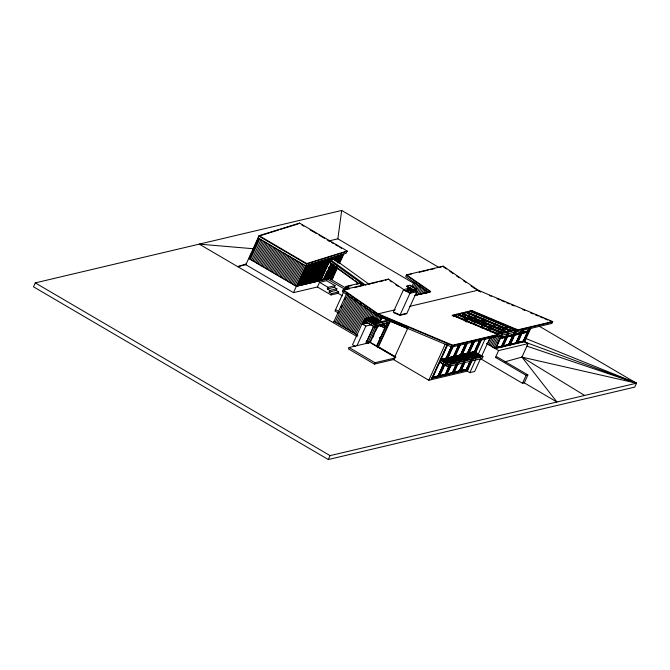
<?xml version="1.0" encoding="UTF-8"?>
<svg xmlns="http://www.w3.org/2000/svg" width="670" height="670" viewBox="0 0 670 670"><rect width="100%" height="100%" fill="white"/><g stroke="black" fill="none" stroke-linecap="round" stroke-linejoin="round"><path stroke-width="1" d="M442.552 361.172L448.959 359.949L442.552 361.163L442.92 361.373M445.743 365.343L445.96 363.165L451.999 361.725L452.166 363.978M455.851 358.023L449.026 359.782L456.211 358.232L456.077 359.69M444.26 362.16L450.299 360.728L450.466 362.981M457.417 360.468L457.551 359.019L450.726 360.778L457.92 359.229L457.778 360.686M451.999 361.733L445.944 363.308M459.252 360.016L452.426 361.775L459.62 360.226L459.411 362.411M462.744 357.814L462.886 356.356L456.278 358.065L463.246 356.566L463.112 358.023M464.586 357.353L457.979 359.061L464.946 357.562L464.812 359.019M466.153 359.807L466.286 358.349L459.679 360.058L466.655 358.559L466.513 360.016M469.921 354.69L463.313 356.398L470.281 354.907L470.139 356.365M471.479 357.144L471.621 355.686L465.014 357.395L471.981 355.904L471.847 357.361M473.321 356.683L466.714 358.391L473.682 356.901L473.472 359.087M476.261 354.614L476.404 353.157L470.357 354.589M476.63 354.832L476.764 353.375L470.725 354.798M478.33 355.829L478.472 354.371L472.425 355.795M479.955 357.554L480.172 355.368L474.125 356.792M413.491 283.15L337.856 238.83L341.692 210.455L35.284 282.891L33.5 286.81L328.308 459.545L634.716 387.109L636.5 383.19L539.132 326.139M327.128 271.409L327.504 271.141M246.225 263.888L237.708 266.652L245.84 264.734L259.081 235.672L299.532 223.093L347.161 250.999L346.122 253.285L305.679 265.856L258.042 237.951L258.503 237.808M249.14 258.344L251.694 252.741M252.548 250.873L258.076 238.738M249.55 258.947L258.896 238.445M250.404 259.441L259.742 238.947M251.677 260.186L261.024 239.692M252.959 260.94L262.297 240.438M254.232 261.685L263.57 241.192M255.505 262.431L264.851 241.937M256.786 263.176L266.124 242.682M258.059 263.93L267.397 243.428M259.332 264.675L268.678 244.181M260.613 265.421L269.951 244.927M261.886 266.166L271.224 245.672M263.159 266.92L272.506 246.426M264.441 267.665L273.779 247.171M265.714 268.41L275.052 247.917M266.987 269.156L276.333 248.662M268.268 269.909L277.606 249.416M269.541 270.655L278.879 250.161M270.814 271.4L280.161 250.907M272.095 272.154L281.434 251.652M273.368 272.899L282.707 252.406M274.641 273.645L283.988 253.151M275.923 274.39L285.261 253.897M299.322 223.546L299.532 223.093M277.196 275.144L286.534 254.642M278.469 275.889L287.815 255.396M279.75 276.635L289.088 256.141M281.023 277.38L290.361 256.886M282.305 278.134L291.643 257.632M283.578 278.879L292.916 258.385M284.851 279.625L294.189 259.131M286.132 280.37L295.47 259.876M287.405 281.124L296.743 260.622M288.678 281.869L298.016 261.375M289.959 282.614L299.297 262.121M291.232 283.36L300.57 262.866M292.505 284.113L301.843 263.62M293.787 284.859L303.125 264.365M295.06 285.604L304.398 265.111M245.84 264.734L293.468 292.639L306.718 263.578L347.161 250.999M296.776 286.249L306.131 265.714M297.43 286.09L306.818 265.504M298.091 285.939L307.505 265.286M298.753 285.78L308.192 265.077M299.415 285.629L308.87 264.868M300.068 285.47L309.557 264.65M300.729 285.311L310.243 264.441M301.391 285.16L310.93 264.223M302.053 285.001L311.617 264.014M302.706 284.851L312.304 263.796M303.368 284.691L312.991 263.586M304.029 284.532L313.669 263.369M304.691 284.382L314.356 263.159M305.344 284.222L315.042 262.941M306.006 284.063L315.729 262.732M306.667 283.913L316.416 262.523M307.329 283.753L317.103 262.305M307.982 283.603L317.789 262.096M308.644 283.444L318.468 261.878M309.305 283.284L319.154 261.668M309.959 283.134L319.841 261.451M310.62 282.974L320.528 261.241M311.282 282.824L321.215 261.024M311.944 282.665L321.901 260.814M312.597 282.505L322.588 260.597M313.259 282.355L323.267 260.387M313.92 282.196L323.953 260.178M314.582 282.036L324.64 259.96M315.235 281.886L325.327 259.751M315.897 281.727L326.014 259.533M316.558 281.576L326.7 259.323M317.22 281.417L327.387 259.106M317.873 281.258L328.066 258.896M318.535 281.107L328.752 258.679M319.196 280.948L329.439 258.469M319.858 280.797L330.126 258.252M322.463 275.604L325.059 269.918M325.922 268.025L327.647 264.24M293.468 292.639L317.429 286.978L319.548 282.33L326.583 280.663L335.084 285.646L334.338 287.288L327.303 288.954L328.049 287.313L335.084 285.646M320.511 280.638L330.812 258.042M320.729 280.588L328.937 262.59M358.735 283.804L329.037 262.364L330.285 259.633L333.802 258.804L369.43 284.532M329.037 262.364L331.499 257.833M331.374 259.382L332.178 257.615M332.052 259.198L332.864 257.406M323.828 278.31L326.851 271.677M328.149 268.838L329.012 266.945M332.312 259.91L333.551 257.188M331.164 263.411L323.828 279.507L320.31 280.336M332.982 259.734L334.238 256.978M331.583 263.653L324.247 279.75L322.974 279.005M324.473 279.7L331.575 264.106M334.087 258.595L334.925 256.761M325.126 279.549L332.253 263.905M334.355 259.307L335.611 256.551M325.788 279.39L332.513 264.633M334.615 260.027L336.298 256.334M326.449 279.231L333.191 264.441M334.874 260.747L336.977 256.124M327.111 279.08L333.442 265.178M335.553 260.546L337.663 255.907M326.583 280.663L327.328 279.03L345.125 289.457M327.764 278.921L334.121 264.985M335.812 261.275L338.35 255.697M328.426 278.77L334.372 265.73M336.491 261.074L339.037 255.488M329.087 278.611L334.615 266.476M336.742 261.803L339.724 255.27M329.749 278.452L335.293 266.291M337.42 261.61L340.41 255.061M330.402 278.301L335.963 266.099M337.672 262.347L341.097 254.843M331.064 278.142L336.206 266.861M337.923 263.092L341.775 254.634M331.725 277.983L336.876 266.677M338.601 262.9L342.462 254.416M332.387 277.832L337.119 267.439M339.271 262.707L343.149 254.206M337.362 268.201L332.295 279.315L330.536 279.733M339.514 263.469L343.836 253.989M329.112 292.087L329.858 290.445L336.893 288.787L336.139 290.428L329.112 292.087L331.658 293.586L338.693 291.919L338.074 293.284L331.039 294.951L317.429 286.978M331.039 294.951L331.658 293.586M404.37 290.035L388.525 279.114L343.241 289.817L342.412 291.643L377.26 315.662L451.873 347.052L551.879 323.401L552.716 321.583L478.104 290.202L443.255 266.174L406.548 274.851L405.719 276.668L428.239 292.204M343.643 291.936L334.958 310.981L338.417 313.007M344.489 290.068L346.172 286.392L359.798 283.167L363.249 285.194M333.392 322.722L346.75 293.41M341.047 307.228L341.893 305.369M344.439 299.775L345.284 297.916M335.293 322.103L347.981 294.256M336.566 322.848L348.794 296.023M337.847 323.593L349.991 296.952M339.121 324.347L351.222 297.79M340.394 325.092L352.889 297.681M359.798 283.167L356.666 284.315M341.675 325.838L353.693 299.465M342.948 326.583L355.351 299.364M344.221 327.337L356.591 300.21M345.502 328.082L357.395 301.977M346.775 328.828L358.626 302.815M348.048 329.573L360.284 302.731M349.33 330.327L361.515 303.569M350.603 331.072L362.294 305.428M351.876 331.817L363.525 306.265M353.157 332.571L365.192 306.156M354.43 333.317L365.996 307.94M370.493 342.454L349.062 347.521L348.442 348.894L374.388 364.086L394.479 359.338M355.703 334.062L367.654 307.84M368.466 309.615L352.529 344.774L355.586 346.574M362.294 323.769L363.693 320.704L364.329 321.081L362.931 324.146L364.329 321.081M363.341 324.397L364.773 321.131M365.887 318.82L370.125 309.523M364.639 321.851L363.944 323.384L364.581 323.752L365.284 322.22M363.726 323.434L364.363 323.811L365.41 321.508M365.443 323.334L366.289 321.483M367.554 318.702L370.937 311.29M366.724 321.039L367.554 319.213L375.217 323.702M365.485 323.015L366.122 323.392L366.817 321.86M368.048 320.729L368.877 318.903L376.532 323.392M369.647 317.664L372.168 312.128M356.976 345.653L365.904 326.064L371.18 324.816M369.807 320.31L370.636 318.484L377.436 322.479M388.525 279.114L385.3 280.278M371.188 317.823L373.793 312.111M370.242 320.21L371.071 318.384L377.88 322.371M372.863 317.689L375.024 312.949M374.538 317.572L376.255 313.795M375.351 319.339L377.068 315.578M377.26 315.662L378.098 313.845L395.267 309.783M365.77 343.576L373.425 326.784M367.185 340.787L373.6 326.726M377.017 319.222L378.726 315.478M374.513 324.916L375.342 323.091L388.533 319.975L407.477 327.948M368.466 341.541L376.615 323.845L389.806 320.721L388.533 319.975M378.257 320.051L379.957 316.315M363.693 320.704L375.393 327.379L376.222 325.561L366.021 319.582M369.74 342.286L377.001 326.357M379.136 321.667L381.272 316.985M377.763 325.193L376.498 327.119L377.327 325.302L367.118 319.322M370.167 342.538L377.637 326.139M379.848 321.282L381.858 317.094M372.654 337.722L373.952 334.883M376.104 330.142L377.403 327.303M380.183 321.206L382.076 317.044M380.041 321.893L381.975 317.421L387.402 319.707M376.548 325.712L378.257 326.709L379.086 324.883M379.522 324.783L378.257 326.709M380.845 324.473L380.016 326.29L381.28 324.364M380.066 324.875L381.766 325.871L382.603 324.054M383.039 323.945L381.766 325.871M384.136 323.685L383.307 325.511L384.58 323.585M387.092 322.756L385.694 326.257L383.994 325.26M376.305 346.8L387.386 322.496M376.657 346.248L384.856 328.258L380.074 325.453M387.495 322.463L385.585 326.659L382.394 324.791M386.95 324.096L385.803 326.608L382.051 324.414M409.395 288.226L403.558 289.599L393.34 312.027L400.116 314.875L406.933 313.267L416.748 291.726L413.558 289.859M377.578 347.554L389.89 320.545M395.895 357.026L378.458 346.817L390.35 321.148M405.802 291.324L406.221 290.42L409.085 292.095L414.085 290.914L406.573 286.45L410.048 285.219L416.422 288.963L412.954 290.185L416.422 288.963M328.308 459.545L330.092 455.633L636.5 383.19L525.414 338.342M409.018 287.313L407.77 290.051L407.352 289.8L408.591 287.07M407.352 289.8L408.399 287.924M409.839 285.68L410.048 285.219M408.826 288.175L407.997 289.993L407.569 289.75M374.388 364.086L375.007 362.721L395.107 357.973M410.274 287.832L409.437 289.658L409.018 289.406L409.847 287.581M411.849 286.752L414.01 282.011M406.799 291.09L410.802 290.144L411.213 289.239L406.221 290.42M400.116 314.875L409.931 293.343L416.748 291.726M411.891 288.996L410.643 291.726L411.288 291.927L412.117 290.102M411.69 289.859L410.861 291.676L411.288 291.927M411.07 291.978L412.31 289.247M413.089 287.581L415.241 282.857M413.139 289.515L412.31 291.333L412.737 291.584L413.784 289.708M413.357 289.465L412.527 291.283L412.954 291.534M412.737 291.584L413.566 289.758M414.336 288.401L416.48 283.695M414.722 291.098L417.712 284.541M415.97 291.911L418.943 285.387M415.944 295.512L420.593 285.303M417.619 295.386L421.405 287.07M419.705 294.356L422.636 287.916M421.363 294.256L423.867 288.762M423.348 293.452L425.082 289.641M407.754 328.308L393.508 359.572L428.808 380.25L467.275 371.155L469.821 372.654L474.661 371.507L480.633 358.4M425.023 293.326L426.313 290.487M426.69 293.217L427.544 291.333M439.076 267.565L443.255 266.174M428.808 380.25L445.274 344.112M502.383 332.948L459.997 315.118L460.826 313.3L505.138 331.935M431.22 379.681L447.275 344.464M434.788 372.185L432.292 377.654L438.448 376.197L443.85 364.346M436.036 369.446L438.942 363.065M441.639 357.144L440.391 359.882L446.547 358.425L451.949 346.574M442.468 355.318L444.964 349.849M445.793 348.031L447.459 344.38M432.502 378.156L447.878 344.43M474.058 351.423L482.995 356.658L482.157 358.475L447.434 366.691L439.78 362.202L441.044 360.276L447.853 364.262M464.084 318.216L465.014 316.382M432.745 377.202L438.021 375.954L440.517 370.485M441.346 368.659L443.423 364.103M440.852 359.422L446.128 358.174L451.521 346.323M464.268 318.242L465.047 316.533M438.029 376.155L443.59 363.952M446.128 358.375L451.262 347.119M443.641 364.22L438.239 376.071L432.083 377.528M451.739 346.449L446.337 358.299L440.182 359.757M444.017 364.204L438.456 376.398L432.083 377.905M552.716 321.583L452.702 345.226L446.555 358.626L440.182 360.133M441.195 371.306L442.024 369.488M446.136 360.72L452.97 345.737M439.327 375.996L440.156 374.17M440.986 372.344L444.31 365.05M446.262 360.669L447.091 358.852M447.845 357.303L450.341 351.834M451.17 350.008L452.828 346.365M444.662 365.25L439.537 376.498L438.9 376.121L445.701 374.488L449.855 365.368M447.225 359.631L453.205 346.516M511.177 330.871L468.791 313.041L469.62 311.223L513.932 329.858M465.298 321.466L466.077 319.749M465.323 321.617L466.153 319.799M465.508 321.592L466.286 319.875M468.062 316.583L468.841 314.866M468.095 316.944L468.874 315.227M466.822 322.203L469.595 316.131M470.96 313.125L469.695 314.615M466.94 312.262L472.099 310.637L517.768 329.849L516.93 331.667M447.434 366.691L448.264 364.865L482.995 356.658M469.662 319.515L470.935 316.734M445.282 374.438L448.28 367.872M453.381 356.666L458.942 344.464M449.645 365.242L445.491 374.363L439.118 375.87M458.992 344.732L453.59 356.582L448.13 357.88M448.339 357.998L453.799 356.708L459.201 344.857M449.989 365.301L445.709 374.689L439.118 376.247M459.369 344.715L453.808 356.909L448.155 358.249M450.407 365.569L446.136 374.932L444.855 374.187M459.796 344.958L453.389 359.011L451.521 359.43M470.993 320.151L472.275 317.346M447.828 371.54L450.324 366.071M453.515 358.953L454.344 357.135M459.603 345.494L454.469 356.758L460.843 355.251L466.404 343.048M446.79 374.781L451.061 365.41M454.905 356.976L460.457 344.799M471.027 323.627L474.042 317.002M473.38 322.002L476.278 315.645M473.874 324.473L476.378 318.979M456.169 364.329L452.317 372.771L453.171 373.274L457.434 363.902M460.416 355L465.809 342.948M456.262 364.497L452.526 372.696L446.856 374.069M466.027 343.074L460.625 354.924L454.469 356.381M446.58 374.279L452.736 372.822L456.89 363.709M454.679 356.499L460.834 355.05L466.236 343.199M456.588 364.581L452.744 373.022L446.371 374.53M464 349.246L464.829 347.42M466.831 343.291L460.424 357.345L456.798 358.182M453.833 371.925L455.692 368.056M460.55 357.294L461.379 355.469L468.179 359.455M462.132 353.928L462.962 352.102M463.213 351.34L467.116 342.99M476.454 322.354L477.718 319.582M453.825 373.115L458.096 363.751M461.513 356.256L467.493 343.132M477.777 322.99L479.058 320.185M479.109 323.618L480.398 320.796M480.44 324.255L483.036 318.543M454.947 371.951L459.344 370.912L462.25 364.53L459.352 371.113M463.925 353.969L467.442 353.132L469.109 349.489M469.938 347.663L472.434 342.194M467.451 353.333L473.012 341.139M463.715 361.917L459.561 371.038L453.883 372.403M473.062 341.407L467.66 353.257L462.384 354.505M453.615 372.612L459.771 371.155L463.925 362.043M461.714 354.84L467.869 353.383L473.271 341.533M464.05 361.976L459.779 371.364L454.31 372.654M473.439 341.39L467.878 353.584L462.409 354.874M464.469 362.244L460.198 371.607L458.925 370.862M467.459 355.686L473.866 341.633M461.898 368.215L464.385 362.746M467.585 355.628L468.414 353.81L475.214 357.797M469.168 352.261L473.732 342.236M481.495 325.478L484.41 319.079M460.859 371.456L465.131 362.085M468.975 353.651L474.528 341.474M481.981 327.965L485.767 319.657M484.569 325.829L485.842 323.032M466.797 368.333L467.627 366.515M468.874 363.776L470.114 361.046M475.306 349.648L477.802 344.179M478.631 342.353L479.879 339.623M485.901 326.458L487.182 323.635M470.231 361.004L466.387 369.446L467.233 369.949L471.504 360.577M474.486 351.675L479.619 340.41M470.332 361.163L466.588 369.371L460.918 370.745M480.089 339.749L474.695 351.599L468.539 353.048M460.65 370.954L466.806 369.497L470.96 360.376M468.749 353.174L474.904 351.725L480.306 339.866M470.658 361.256L466.806 369.698L460.432 371.205M480.474 339.724L474.913 351.926L468.539 353.433M474.921 353.082L480.901 339.966M467.275 371.155L472.459 359.773M475.482 353.132L481.965 338.911M488.279 328.325L489.946 324.674M489.611 328.962L491.286 325.268M469.821 372.654L475.8 359.547M477.928 354.866L485.181 338.953M490.934 329.59L492.634 325.871M493.547 327.412L495.256 323.669M481.487 356.532L490.021 337.806M487.559 344.104L490.574 337.479M488.832 344.849L492.157 337.554M490.113 345.594L494.301 336.399M491.386 346.34L496.034 336.139M497.726 332.429L498.572 330.578M497.148 336.348L497.978 334.523L452.309 315.31L472.099 310.637M492.659 347.094L497.776 335.871M499.058 333.065L499.904 331.189M493.941 347.839L499.527 335.578M500.817 332.755L502.534 328.978M501.713 334.33L495.214 348.584L524.669 341.625L528.069 343.618L521.763 357.453M503.011 331.474L504.744 327.672M496.504 346.08L495.658 347.931L501.922 346.449L506.143 337.194L505.716 336.951M497.349 344.229L499.879 338.677L506.143 337.194M502.341 334.238L495.875 348.434L495.239 348.057M480.415 358.618L522.508 383.282L524.267 382.863L527.885 374.94L526.126 375.351L495.498 357.411L498.614 350.578L528.069 343.618M499.87 338.476L506.353 336.935L505.934 336.692L501.503 346.398L501.931 346.65L508.17 332.957M507.391 333.258L506.135 336.24L506.562 336.491L500.08 338.023M505.925 337.069L501.713 346.323L495.021 347.931M507.609 333.384L506.344 336.164L500.976 337.429M500.289 337.764L506.554 336.29L507.818 333.509M502.358 346.901L508.697 333.3M503.019 346.742L509.049 333.501M509.912 331.608L510.774 329.715M503.27 345.779L508.647 344.506L512.86 335.26L513.287 335.511L509.066 344.757L502.802 346.239M513.697 333.425L514.535 331.575M510.657 340.301L508.647 344.707L509.074 344.958L514.912 332.153M511.461 338.534L514.485 331.901M513.069 335.385L508.857 344.631L502.592 346.114M514.753 331.7L513.488 334.472L508.12 335.745M507.433 336.08L513.697 334.598L514.962 331.826M511.419 340.728L513.111 337.027M509.502 345.209L515.967 331.022M510.791 342.697L513.32 337.152M515.004 333.467L515.841 331.616M510.163 345.05L516.629 330.863M515.9 342.998L521.369 330.779M520.322 333.668L516.109 342.914L510.649 344.213M522.005 329.983L520.741 332.755L515.28 334.045M509.945 344.548L516.319 343.04L520.54 333.794L520.113 333.543M514.15 334.137L520.95 332.881L522.215 330.109M522.567 329.556L516.327 343.241L509.736 344.799M522.793 330.251L516.754 343.492L515.481 342.747M517.625 341.909L521.419 333.585L527.793 332.077L523.58 341.323L516.779 342.588M523.881 329.146L517.416 343.333L516.135 342.588M523.161 341.281L527.181 332.454M528.99 328.476L527.583 331.566L528.002 331.826L521.201 333.459M523.37 341.407L529.258 328.267M521.83 332.672L528.203 331.164L529.468 328.392M529.417 328.719L523.58 341.533L516.989 343.09M530.472 327.588L524.007 341.775L522.734 341.03M524.669 341.625L530.732 328.317M522.508 383.282L526.126 375.351M379.53 337.563L380.066 337.881M380.099 337.873L379.555 337.563M278.603 229.994L258.871 236.125L306.508 264.039L346.951 251.459M280.579 229.375L298.334 223.855M504.376 361.959L521.922 357.11L636.5 383.19L524.007 341.734M328.828 240.966L337.856 238.83M330.31 260.437L329.866 260.546L363.802 285.043M328.844 262.347L330.168 262.037M320.762 279.876L323.401 279.256M333.04 277.673L296.333 286.35L248.704 258.444M351.8 285.462L345.963 286.844L349.413 288.87M349.07 288.845L343.032 290.269L377.888 314.297L452.493 345.687L497.776 334.975M354.103 287.656L363.157 285.512M368.19 284.323L377.243 282.187M379.262 281.71L383.282 280.755M411.296 274.13L406.338 275.303L430.534 291.986M419.236 272.255L428.163 270.144M430.148 269.675L434.118 268.737M406.573 286.45L408.206 286.065M409.018 289.406L409.663 289.599M414.713 295.319L430.735 291.525L406.548 274.851M420.517 294.348L429.529 292.221M409.412 306.441L478.104 290.202L477.894 290.654L480.767 291.86M374.371 317.605L365.577 319.682L364.748 321.508L365.192 321.399M366.959 322.672L362.076 323.828L365.904 326.064M406.724 313.719L399.915 315.335L393.977 312.831M366.122 323.392L365.703 322.965M367.88 322.974L367.462 322.555M389.856 322.337L375.786 325.662L364.304 318.937L373.098 316.86L382.026 322.094M452.108 315.771L464.963 312.731M453.464 316.667L456.429 315.964M459.997 315.118L460.55 314.992M462.359 314.565L465.332 313.861M468.791 313.041L469.343 312.915M461.454 316.558L464.419 315.863M376.548 346.273L378.257 346.918L377.821 347.018M487.006 330.126L488.983 329.657M490.959 329.188L492.944 328.727M495.909 328.024L497.885 327.555M499.862 327.086L501.838 326.617M492.316 329.766L494.301 329.297M497.266 328.593L499.242 328.124M501.219 327.655L503.195 327.186M504.502 328.317L506.353 327.881M490.499 331.817L492.475 331.349M495.448 330.645L497.425 330.184M499.401 329.715L501.378 329.246M504.51 328.518L506.294 328.091M496.621 333.953L516.411 329.272L516.202 329.732L471.889 311.089M517.558 330.302L552.507 322.036L549.635 320.829M500.758 337.303L505.239 336.248M515.062 333.928L519.619 332.848M523.228 331.993L528.203 331.164M522.533 332.337L527.994 331.039M507.224 336.332L513.706 334.807L513.279 334.548M514.367 334.64L520.958 333.082L520.531 332.831M521.62 332.931L528.211 331.365L527.784 331.122M507.944 336.566L513.496 335.251L513.069 335.008M506.805 336.868L513.496 335.251M513.949 335.176L520.757 333.534L520.33 333.283M507.022 336.985L513.287 335.511M514.166 335.302L520.54 333.794M449.738 357.319L453.799 356.708M454.26 356.256L460.834 355.05M468.322 352.931L474.904 351.725M475.331 352.169L440.609 360.385L448.264 364.865M495.239 347.68L500.607 346.407M510.431 344.087L516.319 343.04M518.597 342.152L523.58 341.323M516.562 342.839L523.362 341.206M495.448 348.182L501.931 346.65M502.592 346.491L509.074 344.958M442.51 361.557L444.327 361.13M465.65 356.088L467.467 355.653M470.859 354.857L472.685 354.422M474.502 353.995L474.067 354.095L474.896 352.278L481.696 356.264M472.065 355.586L478.104 354.154M444.62 362.37L450.299 360.736M473.765 356.582L479.804 355.15M447.409 364.371L482.14 356.155M495.498 357.411L497.257 356.993L527.885 374.94M438.9 375.744L445.701 374.488M447.032 373.818L452.736 372.822M461.102 370.493L465.499 369.455M431.849 378.316L467.894 369.79M253.419 248.746L199.258 244.131L357.202 336.667M444.043 364.346L438.883 376.649L437.602 375.904M526.729 346.08L636.5 383.19M489.376 295.487L491.286 296.291M497.031 298.703L499.895 299.909M501.813 300.713L504.678 301.919M506.595 302.723L509.46 303.929M511.378 304.741L514.242 305.947M522.851 309.565L524.769 310.369M530.506 312.781L533.379 313.987M535.288 314.8L538.161 316.005M540.07 316.809L542.943 318.016M544.852 318.82L547.725 320.026M470.173 311.089L514.485 329.732M470.306 313.317L493.421 323.041M495.348 323.853L510.766 330.335M465.776 312.128L510.088 330.771M509.535 330.896L465.223 312.262L464.394 314.079L506.78 331.91M467.836 315.168L505.406 330.972M461.379 313.166L505.691 331.809M462.476 315.805L465.365 317.019M467.292 317.823L501.972 332.412M456.982 314.205L501.294 332.848M500.75 332.973L456.438 314.339L455.6 316.156L497.986 333.987M457.116 316.433L459.042 317.245M460.968 318.057L462.895 318.87M465.784 320.084L467.71 320.888M473.489 323.325L476.387 324.54M481.202 326.566L484.092 327.781M486.018 328.593L488.907 329.808M493.723 331.834L496.612 333.049M452.861 315.185L497.173 333.819M452.702 345.226L378.098 313.845L343.241 289.817M383.776 317.756L388.014 319.54M381.749 317.119L387.788 319.59M382.084 317.396L387.62 319.649M390.124 321.198L407.737 328.602M341.692 210.455L439.059 267.506M474.218 288.108L480.532 291.802M520.531 332.63L520.95 332.881M513.27 334.347L513.697 334.598M506.126 336.038L506.554 336.29M505.925 336.692L506.353 336.943M410.635 286.149L412.226 287.078M413.826 288.016L416.212 289.415M508.647 344.506L509.066 344.757M406.782 285.998L413.164 289.733M302.019 225.128L303.812 226.184M310.101 229.869L316.399 233.554M319.096 235.137L324.481 238.294M327.178 239.868L329.875 241.451M331.675 242.507L333.467 243.562M335.268 244.609L337.965 246.191M339.765 247.247L341.558 248.294M410.802 290.144L412.954 291.408M501.503 346.197L501.922 346.449M403.558 289.599L409.931 293.343M486.353 343.392L498.614 350.578M360.452 284.13L362.177 285.144M523.948 382.679L556.929 402L521.922 357.11L584.625 395.451M468.849 353.701L475.658 357.688M467.442 353.132L467.869 353.383M467.024 353.09L468.305 353.835M346.172 286.392L349.623 288.41M259.081 235.672L306.718 263.578M461.814 355.368L468.623 359.354M459.989 354.748L461.27 355.494M329.523 278.511L346.432 288.418M345.335 288.209L347.068 289.222M454.788 357.035L461.588 361.021M452.962 356.415L461.153 361.122M334.338 287.288L336.893 288.787M336.139 290.428L338.693 291.919M319.548 282.33L328.049 287.313M338.074 293.284L342.487 295.872M466.379 369.245L466.806 369.497M447.526 358.743L454.335 362.73M446.128 358.174L446.547 358.425M445.701 358.132L453.892 362.839M327.303 288.954L329.858 290.445M373.935 317.706L380.736 321.692M372.83 317.965L380.485 322.454M372.394 318.074L380.049 322.555M383.885 325.285L385.585 326.282M382.285 324.816L385.468 326.684M459.344 370.912L459.771 371.155M369.312 318.803L376.967 323.283M380.066 325.252L384.848 328.049M375.342 323.091L376.615 323.845M440.215 362.102L446.17 365.585M366.038 321.901L375.393 327.379M335.578 309.615L339.037 311.642M438.021 375.954L438.448 376.197M371.297 342.923L376.875 346.197M378.039 346.968L394.588 356.666M334.02 321.357L357.822 335.302M366.641 340.469L395.241 357.227M366.013 341.834L368.659 343.383M349.062 347.521L375.007 362.721M35.284 282.891L330.092 455.633M443.046 266.627L446.446 268.972M449.846 271.316L453.247 273.661M456.647 276.007L459.201 277.765M463.447 280.688L466.002 282.447M471.094 285.964L474.494 288.309M389.982 280.713L391.649 281.869M395.819 284.742L398.323 286.467M330.285 259.633L365.912 285.361M329.472 262.263L333.719 265.328M337.956 268.385L353.232 279.415M354.933 280.638L358.324 283.092"/></g></svg>
